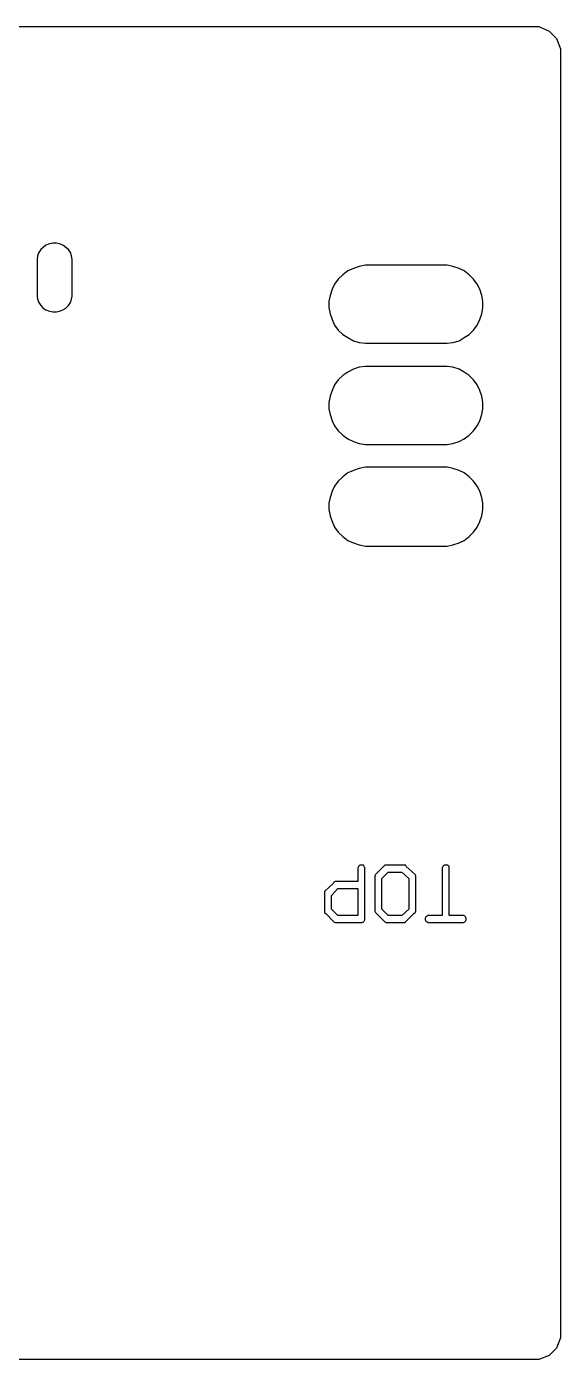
# Model space of a CAD drawing. Extents: x -4463 to -4217, y -2637 to -2584.
# Drawn here: x -4238.7 to -4217.4, y -2637 to -2583.8 of the extents above; entities that cross this region are included whole.
import ezdxf

# ---------------------------------------------------------------- set-up
doc = ezdxf.new("R2010")
doc.units = 0
doc.header["$MEASUREMENT"] = 0
doc.layers.add('OBRYS', color=7, linetype='Continuous')
doc.layers.add('SCIEZKI', color=3, linetype='Continuous')

msp = doc.modelspace()

# ---------------------------------------------------------------- linework, layer by layer
at = {"layer": 'OBRYS'}
for p, q in [((-4333.581, -2583.762), (-4218.213, -2583.762)), ((-4333.581, -2583.762), (-4218.213, -2583.762)), ((-4218.213, -2583.762), (-4217.811, -2583.938)), ((-4218.213, -2583.762), (-4217.811, -2583.938)), ((-4217.811, -2583.938), (-4217.509, -2584.24)), ((-4217.811, -2583.938), (-4217.509, -2584.24)), ((-4217.509, -2584.24), (-4217.358, -2584.642)), ((-4217.509, -2584.24), (-4217.358, -2584.642)), ((-4217.358, -2584.642), (-4217.358, -2636.129)), ((-4217.358, -2584.642), (-4217.358, -2636.129)), ((-4217.509, -2636.531), (-4217.811, -2636.833)), ((-4217.509, -2636.531), (-4217.811, -2636.833)), ((-4217.358, -2636.129), (-4217.509, -2636.531)), ((-4217.358, -2636.129), (-4217.509, -2636.531)), ((-4218.213, -2636.983), (-4333.581, -2636.983)), ((-4218.213, -2636.983), (-4333.581, -2636.983)), ((-4217.811, -2636.833), (-4218.213, -2636.983)), ((-4217.811, -2636.833), (-4218.213, -2636.983))]:
    msp.add_line(p, q, dxfattribs=at)
at = {"layer": 'SCIEZKI'}
for p, q in [((-4237.646, -2592.41), (-4237.772, -2592.435)), ((-4237.495, -2592.41), (-4237.646, -2592.41)), ((-4237.37, -2592.435), (-4237.495, -2592.41)), ((-4238.25, -2592.913), (-4238.275, -2593.064)), ((-4238.199, -2592.787), (-4238.25, -2592.913)), ((-4238.124, -2592.662), (-4238.199, -2592.787)), ((-4238.023, -2592.586), (-4238.124, -2592.662)), ((-4237.923, -2592.486), (-4238.023, -2592.586)), ((-4237.772, -2592.435), (-4237.923, -2592.486)), ((-4237.244, -2592.486), (-4237.37, -2592.435)), ((-4237.118, -2592.586), (-4237.244, -2592.486)), ((-4237.018, -2592.662), (-4237.118, -2592.586)), ((-4236.942, -2592.787), (-4237.018, -2592.662)), ((-4236.892, -2592.913), (-4236.942, -2592.787)), ((-4236.867, -2593.064), (-4236.892, -2592.913)), ((-4238.275, -2593.064), (-4238.275, -2594.522)), ((-4236.867, -2594.522), (-4236.867, -2593.064)), ((-4225.629, -2593.416), (-4225.856, -2593.516)), ((-4225.403, -2593.34), (-4225.629, -2593.416)), ((-4225.152, -2593.29), (-4225.403, -2593.34)), ((-4221.884, -2593.29), (-4225.152, -2593.29)), ((-4221.657, -2593.34), (-4221.884, -2593.29)), ((-4221.406, -2593.416), (-4221.657, -2593.34)), ((-4221.205, -2593.516), (-4221.406, -2593.416)), ((-4226.233, -2593.843), (-4226.384, -2594.044)), ((-4226.057, -2593.667), (-4226.233, -2593.843)), ((-4225.856, -2593.516), (-4226.057, -2593.667)), ((-4221.004, -2593.667), (-4221.205, -2593.516)), ((-4220.828, -2593.843), (-4221.004, -2593.667)), ((-4220.677, -2594.044), (-4220.828, -2593.843)), ((-4238.275, -2594.522), (-4238.25, -2594.648)), ((-4236.892, -2594.648), (-4236.867, -2594.522)), ((-4236.867, -2594.522), (-4236.867, -2594.522)), ((-4226.56, -2594.497), (-4226.61, -2594.723)), ((-4226.484, -2594.245), (-4226.56, -2594.497)), ((-4226.384, -2594.044), (-4226.484, -2594.245)), ((-4220.576, -2594.245), (-4220.677, -2594.044)), ((-4220.501, -2594.497), (-4220.576, -2594.245)), ((-4220.451, -2594.723), (-4220.501, -2594.497)), ((-4238.25, -2594.648), (-4238.199, -2594.773)), ((-4238.199, -2594.773), (-4238.124, -2594.899)), ((-4238.124, -2594.899), (-4238.023, -2595)), ((-4238.023, -2595), (-4237.923, -2595.075)), ((-4237.244, -2595.075), (-4237.118, -2595)), ((-4237.118, -2595), (-4237.018, -2594.899)), ((-4237.018, -2594.899), (-4236.942, -2594.773)), ((-4236.942, -2594.773), (-4236.892, -2594.648)), ((-4226.61, -2594.723), (-4226.61, -2594.974)), ((-4226.61, -2594.974), (-4226.56, -2595.226)), ((-4220.501, -2595.226), (-4220.451, -2594.974)), ((-4220.451, -2594.974), (-4220.451, -2594.723)), ((-4237.923, -2595.075), (-4237.772, -2595.125)), ((-4237.772, -2595.125), (-4237.646, -2595.15)), ((-4237.646, -2595.15), (-4237.495, -2595.15)), ((-4237.495, -2595.15), (-4237.37, -2595.125)), ((-4237.37, -2595.125), (-4237.244, -2595.075)), ((-4226.56, -2595.226), (-4226.484, -2595.452)), ((-4226.484, -2595.452), (-4226.384, -2595.678)), ((-4220.677, -2595.678), (-4220.576, -2595.452)), ((-4220.576, -2595.452), (-4220.501, -2595.226)), ((-4226.384, -2595.678), (-4226.233, -2595.88)), ((-4226.233, -2595.88), (-4226.057, -2596.055)), ((-4226.057, -2596.055), (-4225.856, -2596.181)), ((-4221.205, -2596.181), (-4221.004, -2596.055)), ((-4221.004, -2596.055), (-4220.828, -2595.88)), ((-4220.828, -2595.88), (-4220.677, -2595.678)), ((-4225.856, -2596.181), (-4225.629, -2596.307)), ((-4225.629, -2596.307), (-4225.403, -2596.382)), ((-4225.403, -2596.382), (-4225.152, -2596.407)), ((-4225.152, -2596.407), (-4225.152, -2596.407)), ((-4225.152, -2596.407), (-4221.884, -2596.407)), ((-4221.884, -2596.407), (-4221.657, -2596.382)), ((-4221.657, -2596.382), (-4221.406, -2596.307)), ((-4221.406, -2596.307), (-4221.205, -2596.181)), ((-4226.057, -2597.69), (-4226.233, -2597.866)), ((-4225.856, -2597.564), (-4226.057, -2597.69)), ((-4225.629, -2597.438), (-4225.856, -2597.564)), ((-4225.403, -2597.363), (-4225.629, -2597.438)), ((-4225.152, -2597.338), (-4225.403, -2597.363)), ((-4221.884, -2597.338), (-4225.152, -2597.338)), ((-4221.657, -2597.363), (-4221.884, -2597.338)), ((-4221.406, -2597.438), (-4221.657, -2597.363)), ((-4221.205, -2597.564), (-4221.406, -2597.438)), ((-4221.004, -2597.69), (-4221.205, -2597.564)), ((-4220.828, -2597.866), (-4221.004, -2597.69)), ((-4226.384, -2598.067), (-4226.484, -2598.293)), ((-4226.233, -2597.866), (-4226.384, -2598.067)), ((-4220.677, -2598.067), (-4220.828, -2597.866)), ((-4220.576, -2598.293), (-4220.677, -2598.067)), ((-4226.56, -2598.519), (-4226.61, -2598.771)), ((-4226.61, -2598.771), (-4226.61, -2599.022)), ((-4226.484, -2598.293), (-4226.56, -2598.519)), ((-4220.501, -2598.519), (-4220.576, -2598.293)), ((-4220.451, -2598.771), (-4220.501, -2598.519)), ((-4220.451, -2599.022), (-4220.451, -2598.771)), ((-4226.61, -2599.022), (-4226.56, -2599.248)), ((-4226.56, -2599.248), (-4226.484, -2599.5)), ((-4220.576, -2599.5), (-4220.501, -2599.248)), ((-4220.501, -2599.248), (-4220.451, -2599.022)), ((-4226.484, -2599.5), (-4226.384, -2599.701)), ((-4226.384, -2599.701), (-4226.233, -2599.902)), ((-4220.828, -2599.902), (-4220.677, -2599.701)), ((-4220.677, -2599.701), (-4220.576, -2599.5)), ((-4226.233, -2599.902), (-4226.057, -2600.078)), ((-4226.057, -2600.078), (-4225.856, -2600.229)), ((-4225.856, -2600.229), (-4225.629, -2600.329)), ((-4225.629, -2600.329), (-4225.403, -2600.405)), ((-4221.657, -2600.405), (-4221.406, -2600.329)), ((-4221.406, -2600.329), (-4221.205, -2600.229)), ((-4221.205, -2600.229), (-4221.004, -2600.078)), ((-4221.004, -2600.078), (-4220.828, -2599.902)), ((-4225.403, -2600.405), (-4225.152, -2600.455)), ((-4225.152, -2600.455), (-4225.152, -2600.455)), ((-4225.152, -2600.455), (-4221.884, -2600.455)), ((-4221.884, -2600.455), (-4221.657, -2600.405)), ((-4225.403, -2601.41), (-4225.629, -2601.486)), ((-4225.152, -2601.36), (-4225.403, -2601.41)), ((-4221.884, -2601.36), (-4225.152, -2601.36)), ((-4221.657, -2601.41), (-4221.884, -2601.36)), ((-4221.406, -2601.486), (-4221.657, -2601.41)), ((-4226.233, -2601.913), (-4226.384, -2602.114)), ((-4226.057, -2601.737), (-4226.233, -2601.913)), ((-4225.856, -2601.586), (-4226.057, -2601.737)), ((-4225.629, -2601.486), (-4225.856, -2601.586)), ((-4221.205, -2601.586), (-4221.406, -2601.486)), ((-4221.004, -2601.737), (-4221.205, -2601.586)), ((-4220.828, -2601.913), (-4221.004, -2601.737)), ((-4220.677, -2602.114), (-4220.828, -2601.913)), ((-4226.484, -2602.315), (-4226.56, -2602.567)), ((-4226.384, -2602.114), (-4226.484, -2602.315)), ((-4220.576, -2602.315), (-4220.677, -2602.114)), ((-4220.501, -2602.567), (-4220.576, -2602.315)), ((-4226.56, -2602.567), (-4226.61, -2602.793)), ((-4226.61, -2602.793), (-4226.61, -2603.044)), ((-4226.61, -2603.044), (-4226.56, -2603.296)), ((-4220.451, -2602.793), (-4220.501, -2602.567)), ((-4220.501, -2603.296), (-4220.451, -2603.044)), ((-4220.451, -2603.044), (-4220.451, -2602.793)), ((-4226.56, -2603.296), (-4226.484, -2603.522)), ((-4226.484, -2603.522), (-4226.384, -2603.748)), ((-4220.677, -2603.748), (-4220.576, -2603.522)), ((-4220.576, -2603.522), (-4220.501, -2603.296)), ((-4226.384, -2603.748), (-4226.233, -2603.949)), ((-4226.233, -2603.949), (-4226.057, -2604.125)), ((-4221.004, -2604.125), (-4220.828, -2603.949)), ((-4220.828, -2603.949), (-4220.677, -2603.748)), ((-4226.057, -2604.125), (-4225.856, -2604.276)), ((-4225.856, -2604.276), (-4225.629, -2604.377)), ((-4225.629, -2604.377), (-4225.403, -2604.452)), ((-4225.403, -2604.452), (-4225.152, -2604.503)), ((-4225.152, -2604.503), (-4225.152, -2604.503)), ((-4225.152, -2604.503), (-4221.884, -2604.503)), ((-4221.884, -2604.503), (-4221.657, -2604.452)), ((-4221.657, -2604.452), (-4221.406, -2604.377)), ((-4221.406, -2604.377), (-4221.205, -2604.276)), ((-4221.205, -2604.276), (-4221.004, -2604.125)), ((-4225.428, -2617.299), (-4225.453, -2617.349)), ((-4225.453, -2617.349), (-4225.453, -2617.902)), ((-4225.378, -2617.249), (-4225.428, -2617.299)), ((-4225.328, -2617.249), (-4225.378, -2617.249)), ((-4225.277, -2617.249), (-4225.328, -2617.249)), ((-4225.227, -2617.249), (-4225.277, -2617.249)), ((-4225.202, -2617.299), (-4225.227, -2617.249)), ((-4225.177, -2617.349), (-4225.202, -2617.299)), ((-4225.177, -2617.349), (-4225.177, -2617.349)), ((-4225.177, -2618.028), (-4225.177, -2617.349)), ((-4224.372, -2617.249), (-4224.724, -2617.6)), ((-4224.322, -2617.249), (-4224.372, -2617.249)), ((-4223.593, -2617.249), (-4224.322, -2617.249)), ((-4223.543, -2617.249), (-4223.593, -2617.249)), ((-4223.518, -2617.299), (-4223.543, -2617.249)), ((-4223.166, -2617.626), (-4223.518, -2617.299)), ((-4222.06, -2617.299), (-4222.085, -2617.349)), ((-4222.085, -2617.349), (-4222.085, -2619.26)), ((-4222.009, -2617.249), (-4222.06, -2617.299)), ((-4221.959, -2617.249), (-4222.009, -2617.249)), ((-4221.909, -2617.249), (-4221.959, -2617.249)), ((-4221.858, -2617.249), (-4221.909, -2617.249)), ((-4221.808, -2617.299), (-4221.858, -2617.249)), ((-4221.808, -2617.349), (-4221.808, -2617.299)), ((-4221.808, -2617.349), (-4221.808, -2617.349)), ((-4221.808, -2619.26), (-4221.808, -2617.349)), ((-4226.409, -2617.927), (-4226.434, -2617.978)), ((-4226.358, -2617.902), (-4226.409, -2617.927)), ((-4225.453, -2617.902), (-4226.358, -2617.902)), ((-4224.749, -2617.626), (-4224.775, -2617.676)), ((-4224.775, -2617.676), (-4224.775, -2619.084)), ((-4224.724, -2617.6), (-4224.749, -2617.626)), ((-4224.498, -2617.776), (-4224.247, -2617.525)), ((-4224.498, -2617.776), (-4224.498, -2617.776)), ((-4224.498, -2619.008), (-4224.498, -2617.776)), ((-4224.247, -2617.525), (-4223.694, -2617.525)), ((-4223.694, -2617.525), (-4223.417, -2617.776)), ((-4223.417, -2617.776), (-4223.417, -2619.008)), ((-4223.141, -2617.676), (-4223.166, -2617.626)), ((-4223.141, -2619.084), (-4223.141, -2617.676)), ((-4226.434, -2617.978), (-4226.786, -2618.304)), ((-4226.786, -2618.304), (-4226.786, -2618.355)), ((-4226.786, -2618.355), (-4226.786, -2619.084)), ((-4226.509, -2618.455), (-4226.258, -2618.179)), ((-4226.509, -2619.008), (-4226.509, -2618.455)), ((-4226.258, -2618.179), (-4225.453, -2618.179)), ((-4225.453, -2618.179), (-4225.453, -2619.26)), ((-4225.177, -2619.436), (-4225.177, -2618.028)), ((-4226.258, -2619.26), (-4226.509, -2619.008)), ((-4224.247, -2619.26), (-4224.498, -2619.008)), ((-4223.417, -2619.008), (-4223.694, -2619.26)), ((-4226.786, -2619.084), (-4226.786, -2619.134)), ((-4226.786, -2619.134), (-4226.736, -2619.184)), ((-4226.736, -2619.184), (-4226.409, -2619.511)), ((-4226.409, -2619.511), (-4226.358, -2619.536)), ((-4226.358, -2619.536), (-4225.277, -2619.536)), ((-4225.453, -2619.26), (-4226.258, -2619.26)), ((-4225.453, -2619.26), (-4225.453, -2619.26)), ((-4225.277, -2619.536), (-4225.227, -2619.511)), ((-4225.227, -2619.511), (-4225.202, -2619.486)), ((-4225.202, -2619.486), (-4225.177, -2619.436)), ((-4224.775, -2619.084), (-4224.749, -2619.134)), ((-4224.749, -2619.134), (-4224.372, -2619.511)), ((-4224.372, -2619.511), (-4224.322, -2619.536)), ((-4224.322, -2619.536), (-4224.272, -2619.536)), ((-4224.272, -2619.536), (-4223.643, -2619.536)), ((-4223.694, -2619.26), (-4224.247, -2619.26)), ((-4223.643, -2619.536), (-4223.643, -2619.536)), ((-4223.643, -2619.536), (-4223.593, -2619.536)), ((-4223.593, -2619.536), (-4223.543, -2619.511)), ((-4223.543, -2619.511), (-4223.216, -2619.184)), ((-4223.216, -2619.184), (-4223.166, -2619.134)), ((-4223.216, -2619.184), (-4223.216, -2619.184)), ((-4223.166, -2619.134), (-4223.141, -2619.084)), ((-4222.738, -2619.31), (-4222.763, -2619.36)), ((-4222.763, -2619.36), (-4222.763, -2619.436)), ((-4222.763, -2619.436), (-4222.738, -2619.486)), ((-4222.688, -2619.285), (-4222.738, -2619.31)), ((-4222.738, -2619.486), (-4222.688, -2619.511)), ((-4222.638, -2619.26), (-4222.688, -2619.285)), ((-4222.688, -2619.511), (-4222.638, -2619.536)), ((-4222.085, -2619.26), (-4222.638, -2619.26)), ((-4222.638, -2619.536), (-4221.23, -2619.536)), ((-4221.23, -2619.26), (-4221.808, -2619.26)), ((-4221.18, -2619.285), (-4221.23, -2619.26)), ((-4221.23, -2619.536), (-4221.18, -2619.511)), ((-4221.154, -2619.31), (-4221.18, -2619.285)), ((-4221.18, -2619.511), (-4221.154, -2619.486)), ((-4221.129, -2619.36), (-4221.154, -2619.31)), ((-4221.154, -2619.486), (-4221.129, -2619.436)), ((-4221.129, -2619.436), (-4221.129, -2619.36))]:
    msp.add_line(p, q, dxfattribs=at)

doc.saveas('drawing.dxf')
